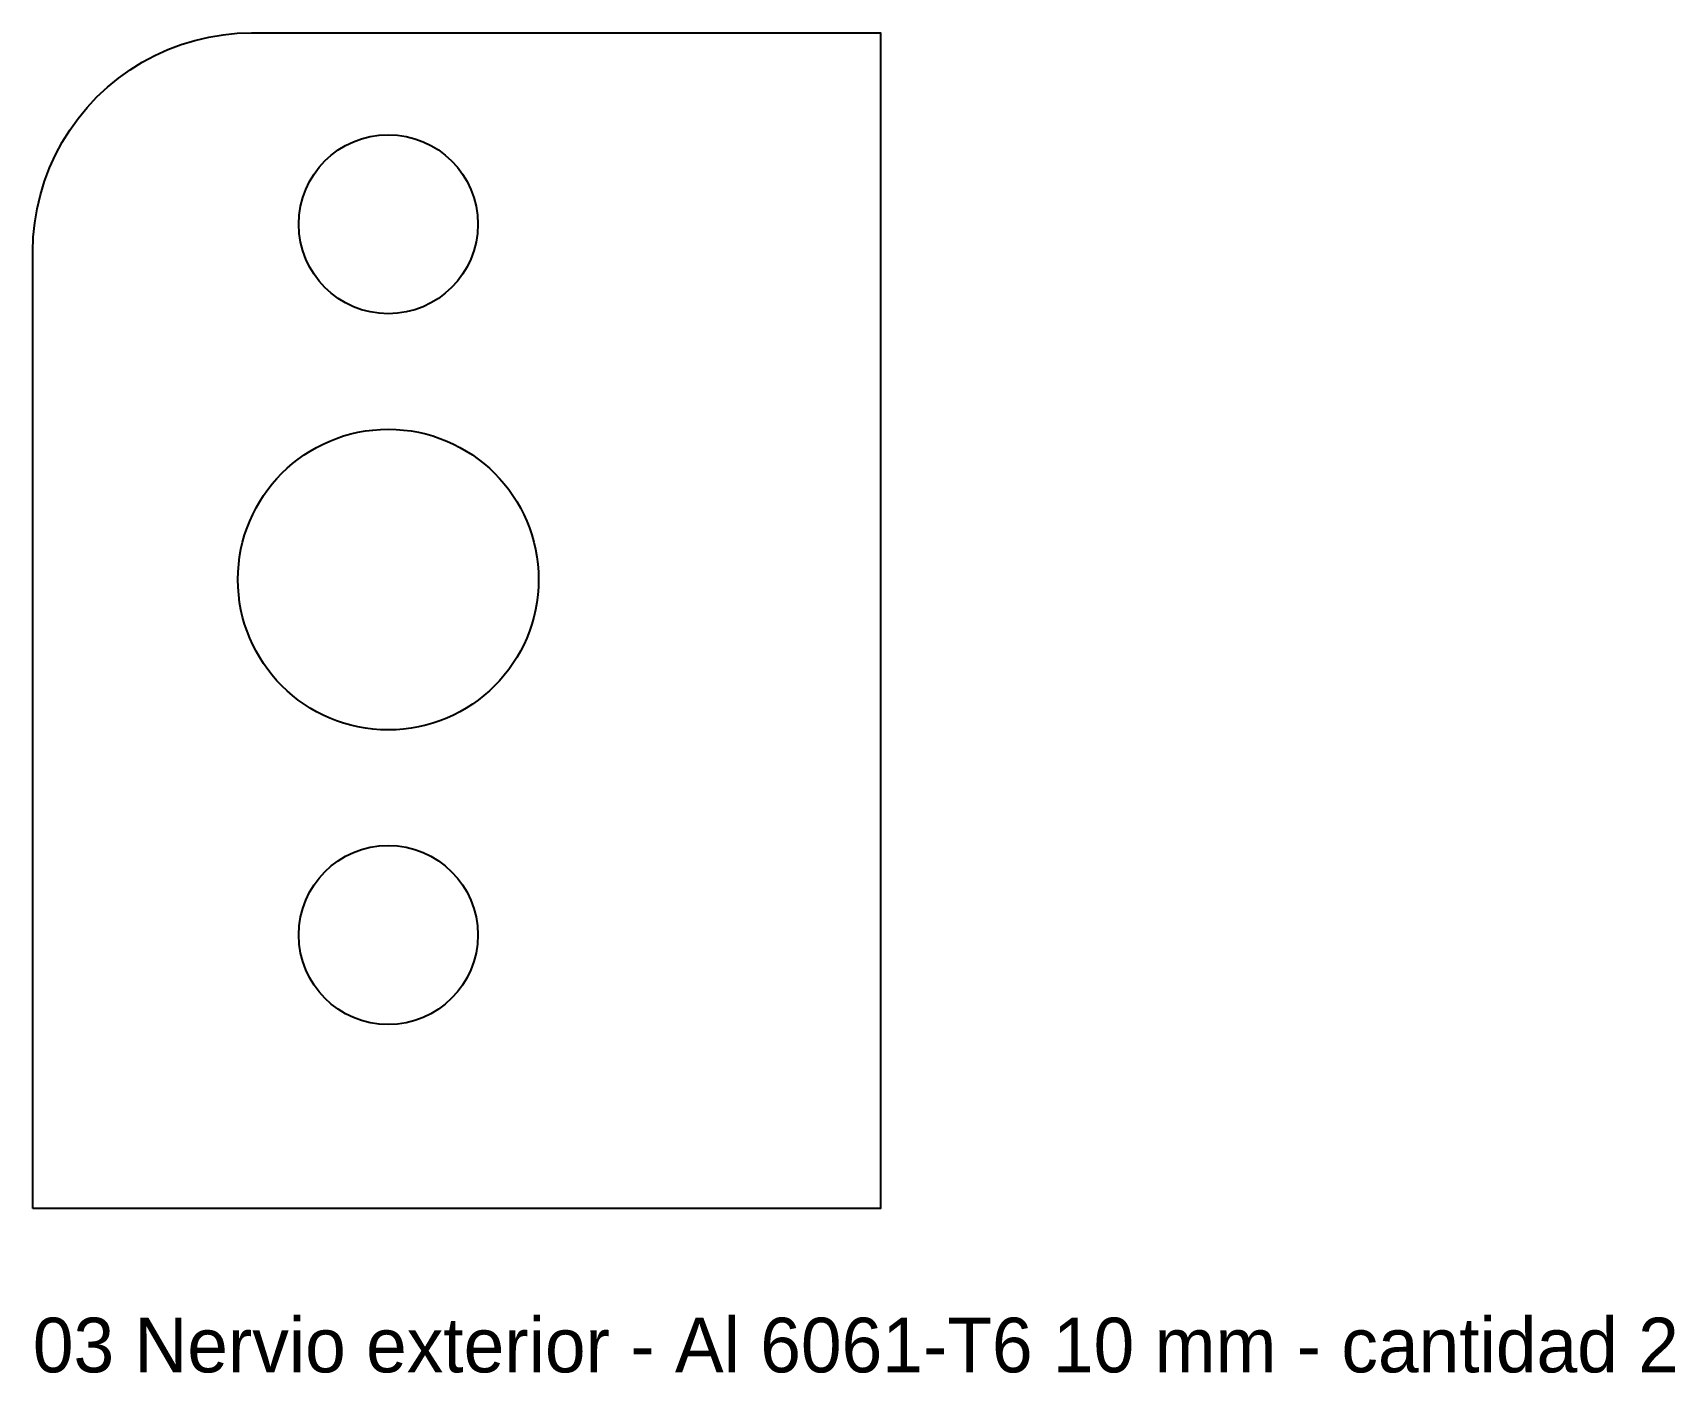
# Model space of a CAD drawing. Header units: millimetres. Extents: x -52 to 68, y -50 to 48.
import ezdxf

# ---------------------------------------------------------------- set-up
doc = ezdxf.new("R2010")
doc.units = ezdxf.units.MM
doc.layers.add('CORTE', color=1, linetype='Continuous')
doc.layers.add('NOTAS', color=3, linetype='Continuous')

msp = doc.modelspace()

# ---------------------------------------------------------------- linework, layer by layer
at = {"layer": 'CORTE'}
msp.add_lwpolyline([(-52, -38), (-52, 32), (-51.97, 33.05), (-51.86, 34.09), (-51.69, 35.12), (-51.45, 36.14), (-51.15, 37.14), (-50.78, 38.12), (-50.35, 39.08), (-49.86, 40), (-49.3, 40.89), (-48.69, 41.74), (-48.03, 42.55), (-47.31, 43.31), (-46.55, 44.03), (-45.74, 44.69), (-44.89, 45.3), (-44, 45.86), (-43.08, 46.35), (-42.12, 46.78), (-41.14, 47.15), (-40.14, 47.45), (-39.12, 47.69), (-38.09, 47.86), (-37.05, 47.97), (-36, 48), (10, 48), (10, -38), (-52, -38)], close=True, dxfattribs=at)
for centre, radius in [((-26, 34), 6.55), ((-26, 8), 11), ((-26, -18), 6.55)]:
    msp.add_circle(centre, radius, dxfattribs=at)

# ---------------------------------------------------------------- texts
at = {"layer": 'NOTAS'}
msp.add_text('03 Nervio exterior - Al 6061-T6 10 mm - cantidad 2', height=4, dxfattribs=at).set_placement((-52, -50))

doc.saveas('drawing.dxf')
